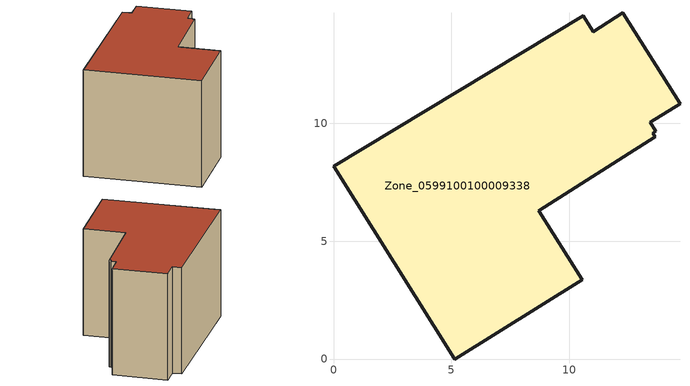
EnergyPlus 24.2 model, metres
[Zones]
Zone_0599100100009338
 floor ground (C_G): 10.53,3.35 5.13,0 0,8.17 10.59,14.56 11,13.88 12.26,14.67 14.69,10.83 13.42,10.03 13.66,9.66 13.52,9.56 13.63,9.42 8.71,6.29 z0
 wall outside (C_F): 14.69,10.83 12.26,14.67 11,13.88 10.59,14.56 0,8.17 5.13,0 10.53,3.35 8.71,6.29 13.63,9.42 13.52,9.56 13.66,9.66 13.42,10.03 14.69,10.83 z0:9.14
 roof outside (C_R): 13.63,9.42 13.52,9.56 13.66,9.66 13.42,10.03 14.69,10.83 12.26,14.67 11,13.88 10.59,14.56 0,8.17 5.13,0 10.53,3.35 8.71,6.29 z9.14
[BUILDING]
Pand.0599100100009338: North Axis=0; Terrain=City; Loads Convergence Tolerance Value=0.04; Temperature Convergence Tolerance Value=0.4; Solar Distribution=FullExterior; Maximum Number of Warmup Days=25; Minimum Number of Warmup Days=1
[Site:Location]
Rotterdam.The.Hague.AP_ZH_NLD Design_Conditions: Latitude=51.96; Longitude=4.45; Time Zone=1; Elevation=-4.5
[SITE:GROUNDTEMPERATURE:BUILDINGSURFACE]
18, 18, 18, 18, 18, 18, 18, 18, 18, 18, 18, 18
[MATERIAL] Thermal Absorptance=0.9; Solar Absorptance=0.7; Visible Absorptance=0.7
Name | Roughness | Thickness | Conductivity | Density | Specific Heat
G.TI.2015-2018 | MediumSmooth | 0.15 | 0.0428571 | 540 | 1210
F.TI.2015-2018 | Rough | 0.3 | 0.0666667 | 1920 | 840
R.TI.2015-2018 | MediumRough | 0.2 | 0.0333333 | 1500 | 1000
[CONSTRUCTION]
C_G: G.TI.2015-2018
C_F: F.TI.2015-2018
C_R: R.TI.2015-2018
[ZONE]
Zone_0599100100009338: Type=1; Multiplier=1; Ceiling Height=Autocalculate; Volume=Autocalculate; Floor Area=autocalculate; Part of Total Floor Area=Yes
[ZONEINFILTRATION:DESIGNFLOWRATE]
Infil_Zone_0599100100009338: Zone or ZoneList or Space or SpaceList=Zone_0599100100009338; Schedule=AlwaysOn; Design Flow Rate Calculation Method=Flow/Area; Flow Rate per Floor Area=0.0015; Constant Term Coefficient=1; Temperature Term Coefficient=0; Velocity Term Coefficient=0; Velocity Squared Term Coefficient=0
[HVACTEMPLATE:ZONE:IDEALLOADSAIRSYSTEM]
Zone_0599100100009338: Maximum Heating Supply Air Temperature=50; Minimum Cooling Supply Air Temperature=13; Maximum Heating Supply Air Humidity Ratio=0.0156; Minimum Cooling Supply Air Humidity Ratio=0.0077; Heating Limit=NoLimit; Cooling Limit=NoLimit; Dehumidification Control Type=ConstantSensibleHeatRatio; Cooling Sensible Heat Ratio=0.7; Dehumidification Setpoint=60; Humidification Control Type=None; Humidification Setpoint=30; Outdoor Air Method=None; Outdoor Air Flow Rate per Person=0.00944; Outdoor Air Flow Rate per Zone Floor Area=0; Outdoor Air Flow Rate per Zone=0; Demand Controlled Ventilation Type=None; Outdoor Air Economizer Type=NoEconomizer; Heat Recovery Type=None; Sensible Heat Recovery Effectiveness=0.7; Latent Heat Recovery Effectiveness=0.65
[ZONECONTROL:THERMOSTAT]
ThermostatControl_Zone_0599100100009338: Zone or ZoneList=Zone_0599100100009338; Control Type Schedule=DualSetpointControlType; Control 1=Thermostat_Zone_0599100100009338; Temperature Difference Between Cutout And Setpoint=0
[THERMOSTATSETPOINT:DUALSETPOINT]
Thermostat_Zone_0599100100009338: Heating Setpoint Temperature Schedule=HeatingSetpoint_Zone_0599100100009338; Cooling Setpoint Temperature Schedule=CoolingSetpoint_Zone_0599100100009338
[SCHEDULE:COMPACT]
HeatingSetpoint_Zone_0599100100009338: Through: 12/31, For: AllDays, Until: 24:00, 21
CoolingSetpoint_Zone_0599100100009338: Through: 12/31, For: AllDays, Until: 24:00, 24
DualSetpointControlType: Through: 12/31, For: AllDays, Until: 24:00, 4
AlwaysOn: Through: 12/31, For: AllDays, Until: 24:00, 1
